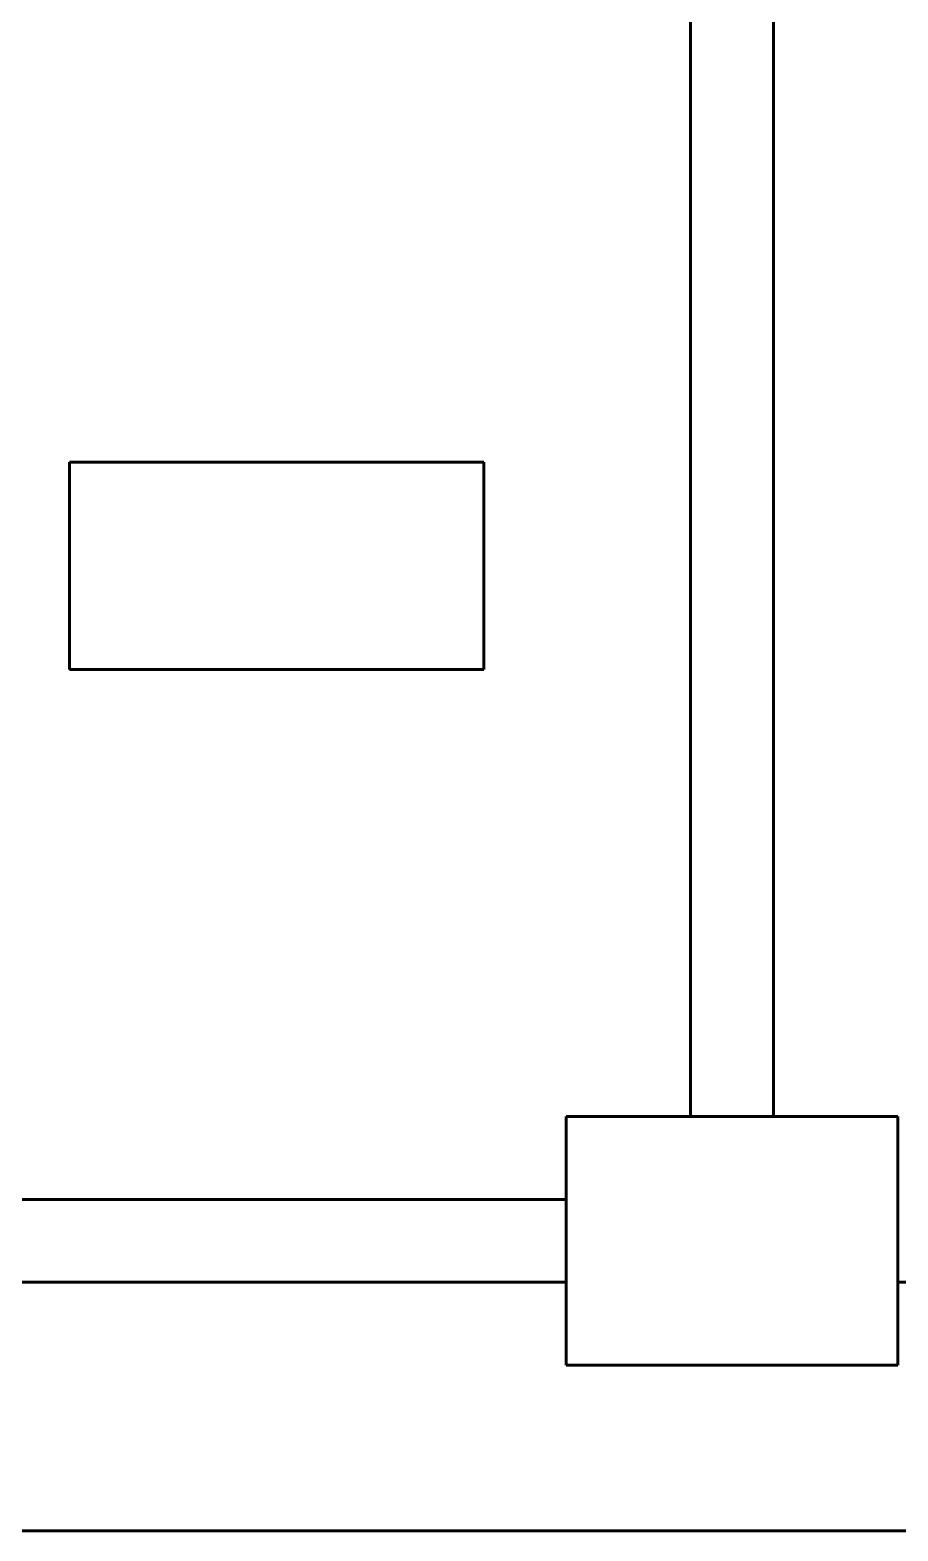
# Model space of a CAD drawing. Extents: x 0 to 297, y 0 to 292.
# Drawn here: x 186.12 to 191.35, y 68.61 to 77.66 of the extents above; entities that cross this region are included whole.
import ezdxf

# ---------------------------------------------------------------- set-up
doc = ezdxf.new("R2010")
doc.units = 0
doc.header["$MEASUREMENT"] = 0
doc.linetypes.add('K5LT_BASIC', pattern=[0])
doc.layers.add('Системный слой', color=7, linetype='Continuous')

# ---------------------------------------------------------------- blocks, each defined once
blk = doc.blocks.new('*U')
at = {"layer": 'Системный слой', "linetype": 'K5LT_BASIC', "lineweight": 60}
for p, q in [((188.8537, 75.053), (186.3537, 75.053)), ((186.3537, 75.053), (186.3537, 73.803)), ((188.8537, 73.803), (188.8537, 75.053)), ((186.3537, 73.803), (188.8537, 73.803)), ((191.3503, 71.1064), (189.3503, 71.1064)), ((189.3503, 71.1064), (189.3503, 69.6064)), ((191.3503, 71.1064), (189.3503, 71.1064)), ((189.3503, 71.1064), (189.3503, 69.6064)), ((191.3503, 71.1064), (189.3503, 71.1064)), ((189.3503, 71.1064), (189.3503, 69.6064)), ((191.3503, 71.1064), (189.3503, 71.1064)), ((189.3503, 71.1064), (189.3503, 69.6064)), ((191.3503, 69.6064), (191.3503, 71.1064)), ((191.3503, 69.6064), (191.3503, 71.1064)), ((191.3503, 69.6064), (191.3503, 71.1064)), ((191.3503, 69.6064), (191.3503, 71.1064)), ((189.3503, 69.6064), (191.3503, 69.6064)), ((189.3503, 69.6064), (191.3503, 69.6064)), ((189.3503, 69.6064), (191.3503, 69.6064)), ((189.3503, 69.6064), (191.3503, 69.6064))]:
    blk.add_line(p, q, dxfattribs=at)

msp = doc.modelspace()

# ---------------------------------------------------------------- linework, layer by layer
at = {"layer": 'Системный слой', "linetype": 'K5LT_BASIC', "lineweight": 60}
for p, q in [((190.1001, 71.1064), (190.1001, 91.1064)), ((190.6001, 71.1061), (190.6001, 91.1064)), ((190.1001, 84.1061), (190.1001, 71.1064)), ((190.6001, 71.1061), (190.6001, 84.1061)), ((191.3503, 71.1064), (189.3503, 71.1064)), ((189.3503, 69.6064), (189.3503, 71.1064)), ((189.3503, 71.1064), (189.3503, 69.6064)), ((189.3503, 71.1064), (191.3503, 71.1064)), ((191.3503, 71.1064), (189.3503, 71.1064)), ((189.3503, 69.6064), (189.3503, 71.1064)), ((189.3503, 71.1064), (189.3503, 69.6064)), ((189.3503, 71.1064), (191.3503, 71.1064)), ((189.3503, 71.1064), (189.3503, 69.6064)), ((189.3503, 71.1064), (191.3503, 71.1064)), ((191.3503, 71.1064), (189.3503, 71.1064)), ((189.3503, 69.6064), (189.3503, 71.1064)), ((189.3503, 71.1064), (189.3503, 69.6064)), ((189.3503, 71.1064), (191.3503, 71.1064)), ((189.3503, 71.1064), (189.3503, 69.6064)), ((189.3503, 71.1064), (191.3503, 71.1064)), ((191.3503, 71.1064), (191.3503, 69.6064)), ((191.3503, 71.1064), (191.3503, 69.6064)), ((191.3503, 71.1064), (191.3503, 69.6064)), ((191.3503, 71.1064), (191.3503, 69.6064)), ((191.3503, 71.1064), (191.3503, 69.6064)), ((191.3503, 71.1064), (191.3503, 69.6064)), ((191.3503, 71.1064), (191.3503, 69.6064)), ((191.3503, 71.1064), (191.3503, 69.6064)), ((191.3503, 71.1064), (191.3503, 69.6064)), ((191.3503, 71.1064), (191.3503, 69.6064)), ((191.3503, 71.1064), (191.3503, 69.6064)), ((183.3505, 70.6065), (189.3505, 70.6065)), ((189.3503, 70.1064), (183.3503, 70.1064)), ((197.3503, 70.1064), (191.3503, 70.1064)), ((191.3503, 69.6064), (189.3503, 69.6064)), ((189.3503, 69.6064), (191.3503, 69.6064)), ((191.3503, 69.6064), (189.3503, 69.6064)), ((191.3503, 69.6064), (189.3503, 69.6064)), ((189.3503, 69.6064), (191.3503, 69.6064)), ((191.3503, 69.6064), (189.3503, 69.6064)), ((189.3503, 69.6064), (191.3503, 69.6064)), ((191.3503, 69.6064), (189.3503, 69.6064)), ((189.3503, 69.6064), (191.3503, 69.6064)), ((191.3503, 69.6064), (189.3503, 69.6064)), ((189.3503, 69.6064), (191.3503, 69.6064)), ((190.6003, 69.6064), (189.8503, 69.6064)), ((190.6003, 69.6064), (189.8503, 69.6064)), ((190.6003, 69.6064), (189.8503, 69.6064)), ((190.6003, 69.6064), (189.8503, 69.6064)), ((190.6003, 69.6064), (189.8503, 69.6064)), ((173.35, 68.6064), (247.3503, 68.6064)), ((173.35, 68.6064), (248.35, 68.6064))]:
    msp.add_line(p, q, dxfattribs=at)

# ---------------------------------------------------------------- block references
at = {"layer": 'Системный слой'}
msp.add_blockref('*U', (0, 0), dxfattribs=at)
msp.add_blockref('*U', (0, 0), dxfattribs=at)
msp.add_blockref('*U', (0, 0), dxfattribs=at)
msp.add_blockref('*U', (0, 0), dxfattribs=at)
msp.add_blockref('*U', (0, 0), dxfattribs=at)
msp.add_blockref('*U', (0, 0), dxfattribs=at)
msp.add_blockref('*U', (0, 0), dxfattribs=at)
msp.add_blockref('*U', (0, 0), dxfattribs=at)
msp.add_blockref('*U', (0, 0), dxfattribs=at)
msp.add_blockref('*U', (0, 0), dxfattribs=at)
msp.add_blockref('*U', (0, 0), dxfattribs=at)
msp.add_blockref('*U', (0, 0), dxfattribs=at)
msp.add_blockref('*U', (0, 0), dxfattribs=at)
msp.add_blockref('*U', (0, 0), dxfattribs=at)
msp.add_blockref('*U', (0, 0), dxfattribs=at)
msp.add_blockref('*U', (0, 0), dxfattribs=at)
msp.add_blockref('*U', (0, 0), dxfattribs=at)
msp.add_blockref('*U', (0, 0), dxfattribs=at)
msp.add_blockref('*U', (0, 0), dxfattribs=at)
msp.add_blockref('*U', (0, 0), dxfattribs=at)
msp.add_blockref('*U', (0, 0), dxfattribs=at)
msp.add_blockref('*U', (0, 0), dxfattribs=at)
msp.add_blockref('*U', (0, 0), dxfattribs=at)
msp.add_blockref('*U', (0, 0), dxfattribs=at)
msp.add_blockref('*U', (0, 0), dxfattribs=at)
msp.add_blockref('*U', (0, 0), dxfattribs=at)
msp.add_blockref('*U', (0, 0), dxfattribs=at)
msp.add_blockref('*U', (0, 0), dxfattribs=at)
msp.add_blockref('*U', (0, 0), dxfattribs=at)
msp.add_blockref('*U', (0, 0), dxfattribs=at)
msp.add_blockref('*U', (0, 0), dxfattribs=at)
msp.add_blockref('*U', (0, 0), dxfattribs=at)
msp.add_blockref('*U', (0, 0), dxfattribs=at)
msp.add_blockref('*U', (0, 0), dxfattribs=at)
msp.add_blockref('*U', (0, 0), dxfattribs=at)
msp.add_blockref('*U', (0, 0), dxfattribs=at)
msp.add_blockref('*U', (0, 0), dxfattribs=at)
msp.add_blockref('*U', (0, 0), dxfattribs=at)
msp.add_blockref('*U', (0, 0), dxfattribs=at)
msp.add_blockref('*U', (0, 0), dxfattribs=at)
msp.add_blockref('*U', (0, 0), dxfattribs=at)
msp.add_blockref('*U', (0, 0), dxfattribs=at)
msp.add_blockref('*U', (0, 0), dxfattribs=at)
msp.add_blockref('*U', (0, 0), dxfattribs=at)
msp.add_blockref('*U', (0, 0), dxfattribs=at)
msp.add_blockref('*U', (0, 0), dxfattribs=at)
msp.add_blockref('*U', (0, 0), dxfattribs=at)
msp.add_blockref('*U', (0, 0), dxfattribs=at)
msp.add_blockref('*U', (0, 0), dxfattribs=at)
msp.add_blockref('*U', (0, 0), dxfattribs=at)
msp.add_blockref('*U', (0, 0), dxfattribs=at)
msp.add_blockref('*U', (0, 0), dxfattribs=at)
msp.add_blockref('*U', (0, 0), dxfattribs=at)
msp.add_blockref('*U', (0, 0), dxfattribs=at)
msp.add_blockref('*U', (0, 0), dxfattribs=at)
msp.add_blockref('*U', (0, 0), dxfattribs=at)
msp.add_blockref('*U', (0, 0), dxfattribs=at)
msp.add_blockref('*U', (0, 0), dxfattribs=at)
msp.add_blockref('*U', (0, 0), dxfattribs=at)
msp.add_blockref('*U', (0, 0), dxfattribs=at)
msp.add_blockref('*U', (0, 0), dxfattribs=at)
msp.add_blockref('*U', (0, 0), dxfattribs=at)
msp.add_blockref('*U', (0, 0), dxfattribs=at)
msp.add_blockref('*U', (0, 0), dxfattribs=at)
msp.add_blockref('*U', (0, 0), dxfattribs=at)
msp.add_blockref('*U', (0, 0), dxfattribs=at)
msp.add_blockref('*U', (0, 0), dxfattribs=at)
msp.add_blockref('*U', (0, 0), dxfattribs=at)
msp.add_blockref('*U', (0, 0), dxfattribs=at)
msp.add_blockref('*U', (0, 0), dxfattribs=at)
msp.add_blockref('*U', (0, 0), dxfattribs=at)
msp.add_blockref('*U', (0, 0), dxfattribs=at)
msp.add_blockref('*U', (0, 0), dxfattribs=at)
msp.add_blockref('*U', (0, 0), dxfattribs=at)
msp.add_blockref('*U', (0, 0), dxfattribs=at)
msp.add_blockref('*U', (0, 0), dxfattribs=at)
msp.add_blockref('*U', (0, 0), dxfattribs=at)
msp.add_blockref('*U', (0, 0), dxfattribs=at)
msp.add_blockref('*U', (0, 0), dxfattribs=at)
msp.add_blockref('*U', (0, 0), dxfattribs=at)
msp.add_blockref('*U', (0, 0), dxfattribs=at)
msp.add_blockref('*U', (0, 0), dxfattribs=at)
msp.add_blockref('*U', (0, 0), dxfattribs=at)
msp.add_blockref('*U', (0, 0), dxfattribs=at)
msp.add_blockref('*U', (0, 0), dxfattribs=at)
msp.add_blockref('*U', (0, 0), dxfattribs=at)
msp.add_blockref('*U', (0, 0), dxfattribs=at)
msp.add_blockref('*U', (0, 0), dxfattribs=at)
msp.add_blockref('*U', (0, 0), dxfattribs=at)
msp.add_blockref('*U', (0, 0), dxfattribs=at)
msp.add_blockref('*U', (0, 0), dxfattribs=at)
msp.add_blockref('*U', (0, 0), dxfattribs=at)
msp.add_blockref('*U', (0, 0), dxfattribs=at)
msp.add_blockref('*U', (0, 0), dxfattribs=at)
msp.add_blockref('*U', (0, 0), dxfattribs=at)
msp.add_blockref('*U', (0, 0), dxfattribs=at)
msp.add_blockref('*U', (0, 0), dxfattribs=at)
msp.add_blockref('*U', (0, 0), dxfattribs=at)
msp.add_blockref('*U', (0, 0), dxfattribs=at)
msp.add_blockref('*U', (0, 0), dxfattribs=at)
msp.add_blockref('*U', (0, 0), dxfattribs=at)
msp.add_blockref('*U', (0, 0), dxfattribs=at)
msp.add_blockref('*U', (0, 0), dxfattribs=at)
msp.add_blockref('*U', (0, 0), dxfattribs=at)
msp.add_blockref('*U', (0, 0), dxfattribs=at)
msp.add_blockref('*U', (0, 0), dxfattribs=at)
msp.add_blockref('*U', (0, 0), dxfattribs=at)
msp.add_blockref('*U', (0, 0), dxfattribs=at)
msp.add_blockref('*U', (0, 0), dxfattribs=at)
msp.add_blockref('*U', (0, 0), dxfattribs=at)
msp.add_blockref('*U', (0, 0), dxfattribs=at)
msp.add_blockref('*U', (0, 0), dxfattribs=at)
msp.add_blockref('*U', (0, 0), dxfattribs=at)
msp.add_blockref('*U', (0, 0), dxfattribs=at)
msp.add_blockref('*U', (0, 0), dxfattribs=at)
msp.add_blockref('*U', (0, 0), dxfattribs=at)
msp.add_blockref('*U', (0, 0), dxfattribs=at)
msp.add_blockref('*U', (0, 0), dxfattribs=at)
msp.add_blockref('*U', (0, 0), dxfattribs=at)
msp.add_blockref('*U', (0, 0), dxfattribs=at)
msp.add_blockref('*U', (0, 0), dxfattribs=at)
msp.add_blockref('*U', (0, 0), dxfattribs=at)
msp.add_blockref('*U', (0, 0), dxfattribs=at)
msp.add_blockref('*U', (0, 0), dxfattribs=at)
msp.add_blockref('*U', (0, 0), dxfattribs=at)
msp.add_blockref('*U', (0, 0), dxfattribs=at)
msp.add_blockref('*U', (0, 0), dxfattribs=at)
msp.add_blockref('*U', (0, 0), dxfattribs=at)
msp.add_blockref('*U', (0, 0), dxfattribs=at)
msp.add_blockref('*U', (0, 0), dxfattribs=at)
msp.add_blockref('*U', (0, 0), dxfattribs=at)
msp.add_blockref('*U', (0, 0), dxfattribs=at)
msp.add_blockref('*U', (0, 0), dxfattribs=at)
msp.add_blockref('*U', (0, 0), dxfattribs=at)
msp.add_blockref('*U', (0, 0), dxfattribs=at)
msp.add_blockref('*U', (0, 0), dxfattribs=at)
msp.add_blockref('*U', (0, 0), dxfattribs=at)
msp.add_blockref('*U', (0, 0), dxfattribs=at)
msp.add_blockref('*U', (0, 0), dxfattribs=at)
msp.add_blockref('*U', (0, 0), dxfattribs=at)
msp.add_blockref('*U', (0, 0), dxfattribs=at)
msp.add_blockref('*U', (0, 0), dxfattribs=at)
msp.add_blockref('*U', (0, 0), dxfattribs=at)
msp.add_blockref('*U', (0, 0), dxfattribs=at)
msp.add_blockref('*U', (0, 0), dxfattribs=at)
msp.add_blockref('*U', (0, 0), dxfattribs=at)
msp.add_blockref('*U', (0, 0), dxfattribs=at)
msp.add_blockref('*U', (0, 0), dxfattribs=at)
msp.add_blockref('*U', (0, 0), dxfattribs=at)
msp.add_blockref('*U', (0, 0), dxfattribs=at)
msp.add_blockref('*U', (0, 0), dxfattribs=at)
msp.add_blockref('*U', (0, 0), dxfattribs=at)
msp.add_blockref('*U', (0, 0), dxfattribs=at)
msp.add_blockref('*U', (0, 0), dxfattribs=at)
msp.add_blockref('*U', (0, 0), dxfattribs=at)
msp.add_blockref('*U', (0, 0), dxfattribs=at)
msp.add_blockref('*U', (0, 0), dxfattribs=at)
msp.add_blockref('*U', (0, 0), dxfattribs=at)
msp.add_blockref('*U', (0, 0), dxfattribs=at)
msp.add_blockref('*U', (0, 0), dxfattribs=at)
msp.add_blockref('*U', (0, 0), dxfattribs=at)
msp.add_blockref('*U', (0, 0), dxfattribs=at)
msp.add_blockref('*U', (0, 0), dxfattribs=at)
msp.add_blockref('*U', (0, 0), dxfattribs=at)
msp.add_blockref('*U', (0, 0), dxfattribs=at)
msp.add_blockref('*U', (0, 0), dxfattribs=at)
msp.add_blockref('*U', (0, 0), dxfattribs=at)
msp.add_blockref('*U', (0, 0), dxfattribs=at)
msp.add_blockref('*U', (0, 0), dxfattribs=at)
msp.add_blockref('*U', (0, 0), dxfattribs=at)
msp.add_blockref('*U', (0, 0), dxfattribs=at)
msp.add_blockref('*U', (0, 0), dxfattribs=at)
msp.add_blockref('*U', (0, 0), dxfattribs=at)
msp.add_blockref('*U', (0, 0), dxfattribs=at)
msp.add_blockref('*U', (0, 0), dxfattribs=at)
msp.add_blockref('*U', (0, 0), dxfattribs=at)
msp.add_blockref('*U', (0, 0), dxfattribs=at)
msp.add_blockref('*U', (0, 0), dxfattribs=at)
msp.add_blockref('*U', (0, 0), dxfattribs=at)
msp.add_blockref('*U', (0, 0), dxfattribs=at)
msp.add_blockref('*U', (0, 0), dxfattribs=at)
msp.add_blockref('*U', (0, 0), dxfattribs=at)
msp.add_blockref('*U', (0, 0), dxfattribs=at)
msp.add_blockref('*U', (0, 0), dxfattribs=at)
msp.add_blockref('*U', (0, 0), dxfattribs=at)
msp.add_blockref('*U', (0, 0), dxfattribs=at)
msp.add_blockref('*U', (0, 0), dxfattribs=at)
msp.add_blockref('*U', (0, 0), dxfattribs=at)
msp.add_blockref('*U', (0, 0), dxfattribs=at)
msp.add_blockref('*U', (0, 0), dxfattribs=at)
msp.add_blockref('*U', (0, 0), dxfattribs=at)
msp.add_blockref('*U', (0, 0), dxfattribs=at)
msp.add_blockref('*U', (0, 0), dxfattribs=at)
msp.add_blockref('*U', (0, 0), dxfattribs=at)
msp.add_blockref('*U', (0, 0), dxfattribs=at)
msp.add_blockref('*U', (0, 0), dxfattribs=at)
msp.add_blockref('*U', (0, 0), dxfattribs=at)
msp.add_blockref('*U', (0, 0), dxfattribs=at)
msp.add_blockref('*U', (0, 0), dxfattribs=at)
msp.add_blockref('*U', (0, 0), dxfattribs=at)
msp.add_blockref('*U', (0, 0), dxfattribs=at)
msp.add_blockref('*U', (0, 0), dxfattribs=at)
msp.add_blockref('*U', (0, 0), dxfattribs=at)
msp.add_blockref('*U', (0, 0), dxfattribs=at)
msp.add_blockref('*U', (0, 0), dxfattribs=at)
msp.add_blockref('*U', (0, 0), dxfattribs=at)
msp.add_blockref('*U', (0, 0), dxfattribs=at)
msp.add_blockref('*U', (0, 0), dxfattribs=at)
msp.add_blockref('*U', (0, 0), dxfattribs=at)
msp.add_blockref('*U', (0, 0), dxfattribs=at)
msp.add_blockref('*U', (0, 0), dxfattribs=at)
msp.add_blockref('*U', (0, 0), dxfattribs=at)
msp.add_blockref('*U', (0, 0), dxfattribs=at)
msp.add_blockref('*U', (0, 0), dxfattribs=at)
msp.add_blockref('*U', (0, 0), dxfattribs=at)
msp.add_blockref('*U', (0, 0), dxfattribs=at)
msp.add_blockref('*U', (0, 0), dxfattribs=at)
msp.add_blockref('*U', (0, 0), dxfattribs=at)
msp.add_blockref('*U', (0, 0), dxfattribs=at)
msp.add_blockref('*U', (0, 0), dxfattribs=at)
msp.add_blockref('*U', (0, 0), dxfattribs=at)
msp.add_blockref('*U', (0, 0), dxfattribs=at)
msp.add_blockref('*U', (0, 0), dxfattribs=at)
msp.add_blockref('*U', (0, 0), dxfattribs=at)
msp.add_blockref('*U', (0, 0), dxfattribs=at)
msp.add_blockref('*U', (0, 0), dxfattribs=at)
msp.add_blockref('*U', (0, 0), dxfattribs=at)
msp.add_blockref('*U', (0, 0), dxfattribs=at)
msp.add_blockref('*U', (0, 0), dxfattribs=at)
msp.add_blockref('*U', (0, 0), dxfattribs=at)
msp.add_blockref('*U', (0, 0), dxfattribs=at)
msp.add_blockref('*U', (0, 0), dxfattribs=at)
msp.add_blockref('*U', (0, 0), dxfattribs=at)
msp.add_blockref('*U', (0, 0), dxfattribs=at)
msp.add_blockref('*U', (0, 0), dxfattribs=at)
msp.add_blockref('*U', (0, 0), dxfattribs=at)
msp.add_blockref('*U', (0, 0), dxfattribs=at)
msp.add_blockref('*U', (0, 0), dxfattribs=at)
msp.add_blockref('*U', (0, 0), dxfattribs=at)
msp.add_blockref('*U', (0, 0), dxfattribs=at)
msp.add_blockref('*U', (0, 0), dxfattribs=at)
msp.add_blockref('*U', (0, 0), dxfattribs=at)
msp.add_blockref('*U', (0, 0), dxfattribs=at)
msp.add_blockref('*U', (0, 0), dxfattribs=at)
msp.add_blockref('*U', (0, 0), dxfattribs=at)
msp.add_blockref('*U', (0, 0), dxfattribs=at)
msp.add_blockref('*U', (0, 0), dxfattribs=at)
msp.add_blockref('*U', (0, 0), dxfattribs=at)
msp.add_blockref('*U', (0, 0), dxfattribs=at)
msp.add_blockref('*U', (0, 0), dxfattribs=at)
msp.add_blockref('*U', (0, 0), dxfattribs=at)
msp.add_blockref('*U', (0, 0), dxfattribs=at)
msp.add_blockref('*U', (0, 0), dxfattribs=at)
msp.add_blockref('*U', (0, 0), dxfattribs=at)
msp.add_blockref('*U', (0, 0), dxfattribs=at)
msp.add_blockref('*U', (0, 0), dxfattribs=at)
msp.add_blockref('*U', (0, 0), dxfattribs=at)
msp.add_blockref('*U', (0, 0), dxfattribs=at)
msp.add_blockref('*U', (0, 0), dxfattribs=at)
msp.add_blockref('*U', (0, 0), dxfattribs=at)
msp.add_blockref('*U', (0, 0), dxfattribs=at)
msp.add_blockref('*U', (0, 0), dxfattribs=at)
msp.add_blockref('*U', (0, 0), dxfattribs=at)
msp.add_blockref('*U', (0, 0), dxfattribs=at)
msp.add_blockref('*U', (0, 0), dxfattribs=at)
msp.add_blockref('*U', (0, 0), dxfattribs=at)
msp.add_blockref('*U', (0, 0), dxfattribs=at)
msp.add_blockref('*U', (0, 0), dxfattribs=at)
msp.add_blockref('*U', (0, 0), dxfattribs=at)
msp.add_blockref('*U', (0, 0), dxfattribs=at)
msp.add_blockref('*U', (0, 0), dxfattribs=at)
msp.add_blockref('*U', (0, 0), dxfattribs=at)
msp.add_blockref('*U', (0, 0), dxfattribs=at)
msp.add_blockref('*U', (0, 0), dxfattribs=at)
msp.add_blockref('*U', (0, 0), dxfattribs=at)
msp.add_blockref('*U', (0, 0), dxfattribs=at)
msp.add_blockref('*U', (0, 0), dxfattribs=at)
msp.add_blockref('*U', (0, 0), dxfattribs=at)
msp.add_blockref('*U', (0, 0), dxfattribs=at)
msp.add_blockref('*U', (0, 0), dxfattribs=at)
msp.add_blockref('*U', (0, 0), dxfattribs=at)
msp.add_blockref('*U', (0, 0), dxfattribs=at)
msp.add_blockref('*U', (0, 0), dxfattribs=at)
msp.add_blockref('*U', (0, 0), dxfattribs=at)
msp.add_blockref('*U', (0, 0), dxfattribs=at)
msp.add_blockref('*U', (0, 0), dxfattribs=at)
msp.add_blockref('*U', (0, 0), dxfattribs=at)
msp.add_blockref('*U', (0, 0), dxfattribs=at)
msp.add_blockref('*U', (0, 0), dxfattribs=at)
msp.add_blockref('*U', (0, 0), dxfattribs=at)
msp.add_blockref('*U', (0, 0), dxfattribs=at)
msp.add_blockref('*U', (0, 0), dxfattribs=at)
msp.add_blockref('*U', (0, 0), dxfattribs=at)
msp.add_blockref('*U', (0, 0), dxfattribs=at)
msp.add_blockref('*U', (0, 0), dxfattribs=at)
msp.add_blockref('*U', (0, 0), dxfattribs=at)
msp.add_blockref('*U', (0, 0), dxfattribs=at)
msp.add_blockref('*U', (0, 0), dxfattribs=at)
msp.add_blockref('*U', (0, 0), dxfattribs=at)
msp.add_blockref('*U', (0, 0), dxfattribs=at)
msp.add_blockref('*U', (0, 0), dxfattribs=at)
msp.add_blockref('*U', (0, 0), dxfattribs=at)
msp.add_blockref('*U', (0, 0), dxfattribs=at)
msp.add_blockref('*U', (0, 0), dxfattribs=at)
msp.add_blockref('*U', (0, 0), dxfattribs=at)

doc.saveas('drawing.dxf')
